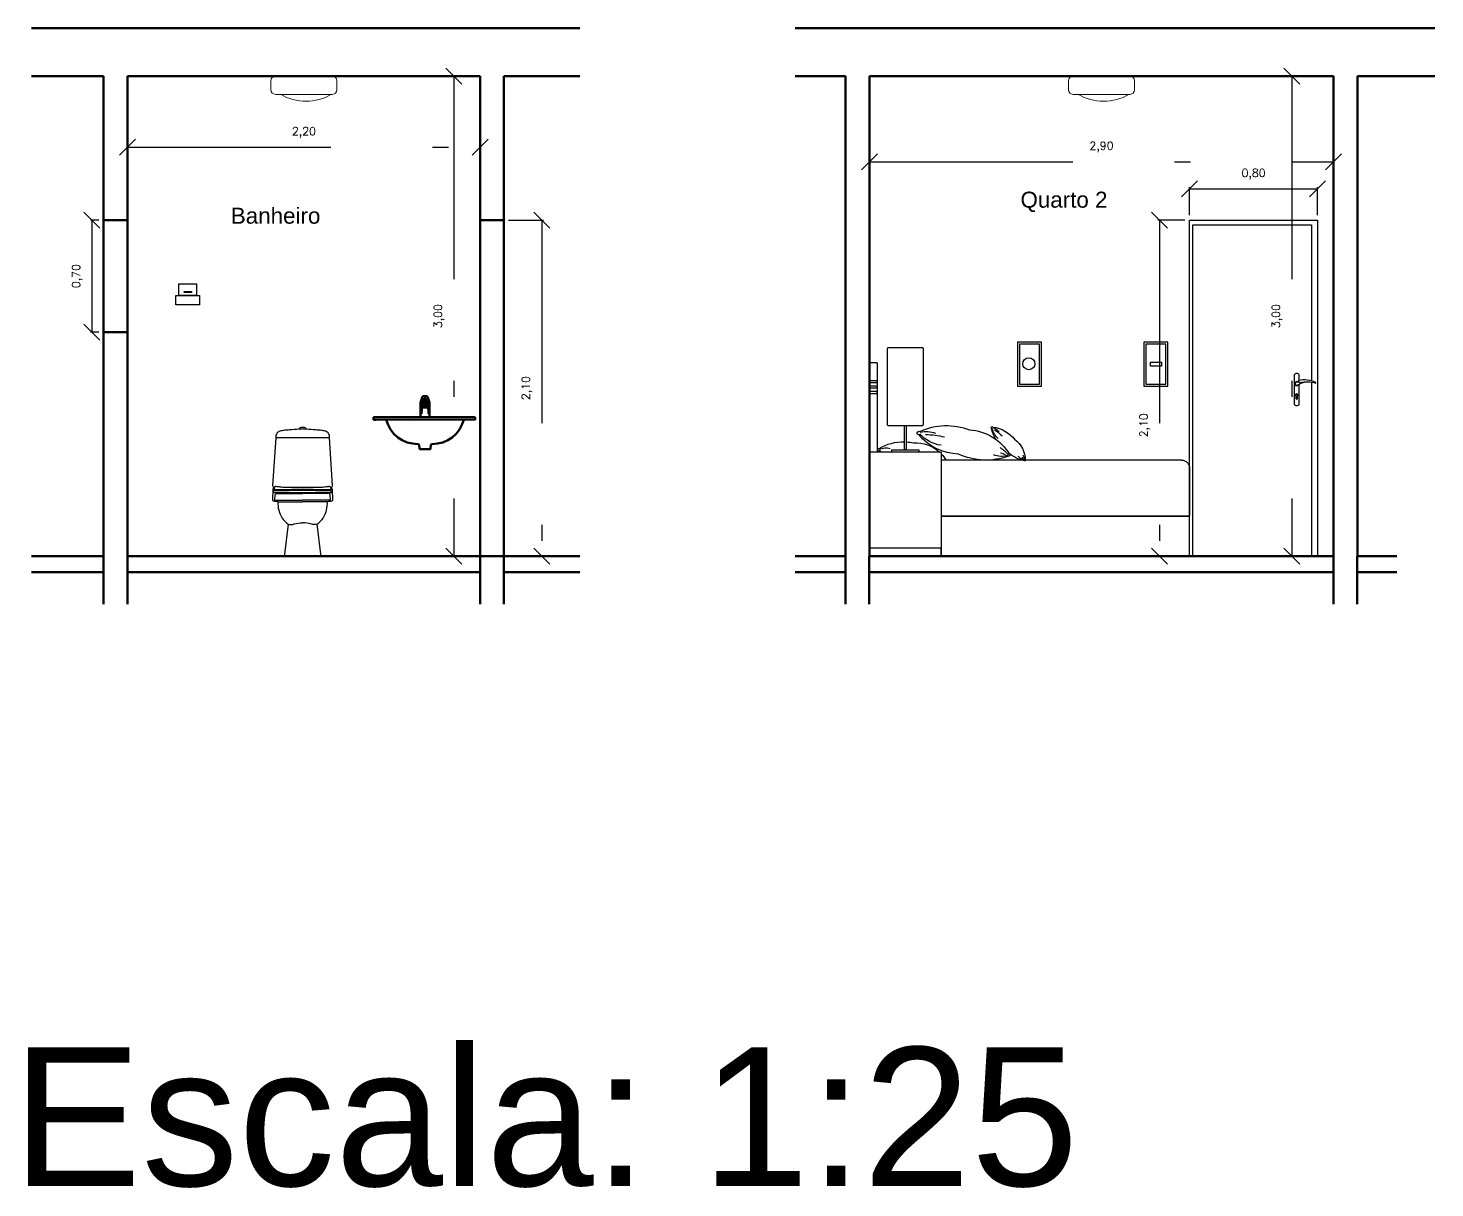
# Model space of a CAD drawing. Header units: millimetres. Extents: x 396 to 499, y 2220 to 2260.
# Drawn here: x 395.72 to 404.5, y 2220.16 to 2227.4 of the extents above; entities that cross this region are included whole.
import ezdxf
from ezdxf.enums import TextEntityAlignment as Align

# ---------------------------------------------------------------- set-up
doc = ezdxf.new("R2010")
doc.units = ezdxf.units.MM
doc.linetypes.add('TRAÇOPONTOX2', pattern=[50.8, 25.4, -12.7, 0, -12.7])
for name, color, linetype in [('3', 3, 'Continuous'), ('7', 7, 'Continuous'), ('Auxiliar', 3, 'Continuous'), ('Cortes', 3, 'TRAÇOPONTOX2'), ('DETALHES', 4, 'Continuous'), ('ID-WC', 7, 'Continuous'), ('Janelas', 5, 'Continuous'), ('MOBILIA', 254, 'Continuous'), ('MOBILIAS', 7, 'Continuous'), ('Paredes', 2, 'Continuous'), ('Piso', 3, 'Continuous'), ('Portas', 4, 'Continuous'), ('WC-DET', 8, 'Continuous'), ('WC-DET1', 8, 'Continuous'), ('WC-OUTL', 7, 'Continuous'), ('WC-SERIAL', 4, 'Continuous')]:
    doc.layers.add(name, color=color, linetype=linetype)
doc.layers.add('a_MUEBLE', color=3, linetype='Continuous', lineweight=5)
doc.styles.add('ROMANS', font='ROMANS.SHX', dxfattribs={"height": 0.05})
doc.styles.get("Standard").update_dxf_attribs({"font": 'arial.ttf'})
doc.dimstyles.new('Cotas internas', dxfattribs={"dimtxt": 0.05, "dimasz": 0.1, "dimexe": 0.01, "dimexo": 0.03, "dimgap": 0.0625, "dimtad": 1, "dimzin": 1, "dimtxsty": 'ROMANS', "dimblk": 'OBLIQUE', "dimcen": 2.5, "dimadec": 0, "dimazin": 0, "dimtfac": 1, "dimtmove": 0, "dimatfit": 3, "dimfxl": 1, "dimarcsym": 0})

# ---------------------------------------------------------------- blocks, each defined once
blk = doc.blocks.new('C188F')
at = {"linetype": 'Continuous'}
for points in [[(-0.1542, 0.3403), (0, 0.3403)], [(0.1542, 0.3403), (0, 0.3403)]]:
    blk.add_lwpolyline(points, dxfattribs=at)
at = {"color": 2}
blk.add_point((0, 0), dxfattribs=at)
at = {"layer": 'WC-DET1', "color": 7, "linetype": 'Continuous'}
for points in [[(0.0237, 0.7929, -0.001756), (0, 0.795, -0.001756), (-0.0237, 0.7929)], [(0.1777, 0.415), (0.1774, 0.4256, 0.374432), (0.1695, 0.4341, 0.06026), (0.1596, 0.434, -0.006809), (0.1327, 0.4307, -0.001764), (0.1151, 0.4289), (0, 0.4294), (-0.1151, 0.4289, -0.001764), (-0.1327, 0.4307, -0.006809), (-0.1596, 0.434, 0.06026), (-0.1695, 0.4341, 0.374432), (-0.1774, 0.4256), (-0.1777, 0.415)], [(0.1777, 0.415, -0.017394), (0, 0.4184, -0.017394), (-0.1777, 0.415)], [(-0.1732, 0.3501), (-0.1716, 0.3822, -0.365555), (-0.1636, 0.3908), (-0.076, 0.3922), (0, 0.3922)], [(0.1732, 0.3501), (0.1716, 0.3822, 0.365555), (0.1636, 0.3908), (0.076, 0.3922), (0, 0.3922)], [(-0.0911, 0.2001, 0.147539), (-0.0522, 0.2009, -0.080508), (0, 0.2088, -0.080508)], [(0.0911, 0.2001, -0.147539), (0.0522, 0.2009, 0.080508), (0, 0.2088, 0.080508)]]:
    blk.add_lwpolyline(points, format="xyb", dxfattribs=at)
at = {"layer": 'WC-DET1', "color": 8, "linetype": 'Continuous'}
for points in [[(-0.1681, 0.7421), (0, 0.7421), (0.1681, 0.7421)], [(-0.1714, 0.3438), (-0.1715, 0.3502)], [(0.1714, 0.3438), (0.1715, 0.3502)]]:
    blk.add_lwpolyline(points, dxfattribs=at)
at = {"layer": 'WC-DET1', "color": 7, "linetype": 'Continuous'}
blk.add_lwpolyline([(0, 0.3956), (-0.1821, 0.3951, -0.379824), (-0.1839, 0.399, -0.062895), (-0.1816, 0.4042, -0.267218), (-0.1707, 0.4104, -0.00243), (-0.1251, 0.4097, 0.017519), (-0.0952, 0.4101, -0.010694), (0, 0.4129, -0.010694), (0.0952, 0.4101, 0.017519), (0.1251, 0.4097, -0.00243), (0.1707, 0.4104, -0.267218), (0.1816, 0.4042, -0.062895), (0.1839, 0.399, -0.379824), (0.1821, 0.3951)], format="xyb", close=True, dxfattribs=at)
at = {"layer": 'WC-DET1', "color": 8, "linetype": 'Continuous'}
for points in [[(-0.1584, 0.3951), (-0.1581, 0.3926, 0.438194), (-0.1563, 0.3912), (-0.1502, 0.3912, 0.302505), (-0.1481, 0.3926), (-0.1481, 0.3952)], [(-0.118, 0.3952), (-0.118, 0.3937, 0.503025), (-0.1153, 0.3921), (-0.1011, 0.3923, 0.192889), (-0.0986, 0.3932), (-0.0982, 0.3953)], [(0.1194, 0.3952), (0.1194, 0.3937), (0.1187, 0.3929, -0.343831), (0.116, 0.392), (0.1011, 0.3922, -0.192889), (0.0986, 0.3931), (0.0982, 0.3953)], [(0.1584, 0.3951), (0.1581, 0.3926, -0.438194), (0.1563, 0.3912), (0.1502, 0.3912, -0.302505), (0.1481, 0.3926), (0.1481, 0.3952)]]:
    blk.add_lwpolyline(points, format="xyb", dxfattribs=at)
at = {"layer": 'WC-DET1', "color": 7, "linetype": 'Continuous'}
for points in [[(-0.1732, 0.3501), (0, 0.3501)], [(0.1732, 0.3501), (0, 0.3501)]]:
    blk.add_lwpolyline(points, dxfattribs=at)
at = {"layer": 'WC-OUTL'}
blk.add_line((0.1143, 0), (-0.1143, 0), dxfattribs=at)
at = {"layer": 'WC-OUTL', "linetype": 'Continuous'}
for points in [[(-0.0237, 0.7929, -0.005882), (-0.0822, 0.7886, 0.014755), (-0.1175, 0.7854, 0.035824), (-0.1421, 0.7807, 0.085708), (-0.153, 0.7756, 0.244822), (-0.1681, 0.747), (-0.1682, 0.7387), (-0.1875, 0.4415, 0.283805), (-0.1777, 0.4278, 0.267863), (-0.1856, 0.4158), (-0.1888, 0.3537, 0.141125), (-0.1865, 0.3478, 0.233942), (-0.1783, 0.3438), (-0.17, 0.3438, -0.111418), (-0.1542, 0.3405, 0.074127), (-0.1492, 0.2865, 0.178197), (-0.0911, 0.2001), (-0.1143, 0.0125), (-0.1143, 0)], [(0.1143, 0), (0.1143, 0.0125), (0.0911, 0.2001, 0.178197), (0.1492, 0.2865, 0.074127), (0.1542, 0.3405, -0.111418), (0.17, 0.3438), (0.1783, 0.3438, 0.233942), (0.1865, 0.3478, 0.141125), (0.1888, 0.3537), (0.1856, 0.4158, 0.267863), (0.1777, 0.4278, 0.283805), (0.1875, 0.4415), (0.1682, 0.7387), (0.1681, 0.747, 0.244822), (0.153, 0.7756, 0.085708), (0.1421, 0.7807, 0.035824), (0.1175, 0.7854, 0.014755), (0.0822, 0.7886, -0.005882), (0.0237, 0.7929, -0.005882)]]:
    blk.add_lwpolyline(points, format="xyb", dxfattribs=at)
at = {"layer": 'WC-OUTL'}
blk.add_lwpolyline([(0.0237, 0.7929, 0.346529), (0.0118, 0.8035), (-0.0118, 0.8035, 0.346529), (-0.0237, 0.7929)], format="xyb", dxfattribs=at)
at = {"layer": 'WC-SERIAL', "flags": 3}
blk.add_attdef('SERIAL', text='', height=0.03, dxfattribs=at).set_placement((-0.001, 0.2883), align=Align.TOP_CENTER)
blk = doc.blocks.new('CAMA COPETE MESITA LAMPARA VISTA LATERAL')
for p, q in [((-0.0486, 1.208), (0, 1.208)), ((-0.0486, 1.208), (-0.0486, 0.65)), ((0, 1.208), (0, 0)), ((-0.448, 0.65), (0, 0.65)), ((-0.448, 0.65), (-0.448, 0.05)), ((-2, 0.55), (-2, 0.25)), ((-1.95, 0.6), (-0.448, 0.6)), ((-1.9538, 0), (-1.9038, 0)), ((-0.448, 0.05), (0, 0.05))]:
    blk.add_line(p, q)
blk.add_lwpolyline([(-0.1166, 0.8172), (-0.3313, 0.8172, -0.414214), (-0.337, 0.8228), (-0.337, 1.296, -0.414214), (-0.3313, 1.3017), (-0.1166, 1.3017, -0.414214), (-0.111, 1.296), (-0.111, 0.8228, -0.414214)], format="xyb", close=True)
for points in [[(-0.0486, 1.096), (0, 1.096), (0, 1.0847), (-0.0486, 1.0847)], [(-0.0486, 1.0621), (0, 1.0621), (0, 1.0508), (-0.0486, 1.0508)], [(-0.0486, 1.0282), (0, 1.0282), (0, 1.0169), (-0.0486, 1.0169)], [(-0.2296, 0.6636), (-0.2183, 0.6636), (-0.2183, 0.8172), (-0.2296, 0.8172)], [(-0.3087, 0.65), (-0.1392, 0.65), (-0.1392, 0.6636), (-0.3087, 0.6636)], [(-0.448, 0), (-2, 0), (-2, 0.25), (-0.448, 0.25)], [(-0.448, 0.05), (0, 0.05), (0, 0), (-0.448, 0)]]:
    blk.add_lwpolyline(points, close=True)
blk.add_lwpolyline([(-1.95, 0.6), (-0.448, 0.6), (-0.448, 0.25), (-2, 0.25), (-2, 0.55)])
for centre, radius, start, end in [((-0.7454, 0.6034), 0.2052, 97.34764, 141.87382), ((-0.7498, 0.732), 0.0749, 106.58178, 143.70968), ((-0.8697, 0.8159), 0.1031, 308.56865, 351.2252), ((-0.9299, 0.8242), 0.1682, 325.35264, 351.24859), ((-0.7668, 0.8035), 0.00591, 303.54323, 144.53173), ((-0.4824, 0.4052), 0.4104, 65.92349, 110.44967), ((-0.8146, 0.601), 0.1587, 125.53123, 180.39895), ((-0.603, 0.4731), 0.3174, 94.10708, 148.9748), ((-0.6318, 0.5531), 0.2796, 122.39559, 134.77311), ((-0.567, 0.9743), 0.3365, 271.74446, 319.82444), ((-0.3409, 0.2008), 0.5592, 90.97144, 103.34895), ((-0.473, 0.8973), 0.2061, 277.1445, 319.80104), ((-0.2885, 0.4855), 0.2222, 86.68606, 132.23068), ((-0.3558, 0.6291), 0.1499, 75.15763, 112.28552), ((-0.3103, 0.769), 0.0118, 272.11908, 113.10758), ((-0.2109, 0.4274), 0.2873, 93.73779, 103.02865), ((-0.2109, 0.4274), 0.2873, 58.50247, 91.48166), ((-0.864, 0.5863), 0.1059, 154.06583, 172.55243), ((-1.0071, 0.796), 0.2033, 281.08339, 313.03307), ((-0.9813, 0.6601), 0.0625, 282.49746, 325.39195), ((-0.9081, 0.5726), 0.0631, 133.84494, 148.73986), ((-0.8716, 0.6314), 0.00634, 123.42424, 287.7552), ((-0.7283, 1.0067), 0.4067, 249.65924, 294.94914), ((-0.7027, 0.4995), 0.2118, 122.64167, 141.12828), ((-0.8258, 0.7479), 0.1251, 251.07331, 293.9678), ((-0.7921, 0.5222), 0.1262, 102.42079, 117.31571), ((-0.2885, 0.4855), 0.2222, 135.85788, 148.97398), ((-0.1028, 0.5714), 0.1049, 67.73661, 104.8645), ((-0.1599, 0.7682), 0.1443, 305.00829, 312.38002), ((-0.2182, 0.8301), 0.2355, 310.12484, 312.40342), ((-0.0586, 0.6644), 0.00827, 264.69806, 105.68656), ((-1.95, 0.55), 0.05, 90, 180), ((-0.9704, 0.5985), 0.00317, 154.8484, 319.17935)]:
    blk.add_arc(centre, radius, start, end)
blk = doc.blocks.new('_Oblique')
at = {"color": 0, "linetype": 'ByBlock', "lineweight": -2}
blk.add_line((-0.5, -0.5), (0.5, 0.5), dxfattribs=at)
blk = doc.blocks.new('*D41')
at = {"layer": 'Cortes', "color": 0, "lineweight": -2, "ltscale": 0.05, "transparency": 16777216}
for p, q in [((396.3385, 2227.074), (396.3385, 2226.6498)), ((398.541, 2227.074), (398.541, 2226.6498)), ((396.3385, 2226.6598), (398.541, 2226.6598))]:
    blk.add_line(p, q, dxfattribs=at)
at = {"layer": 'Defpoints', "color": 0, "lineweight": 100, "ltscale": 0.05, "transparency": 16777216}
for p in [(396.3385, 2227.104), (398.541, 2227.104), (398.541, 2226.6598)]:
    blk.add_point(p, dxfattribs=at)
at = {"layer": 'Cortes', "color": 0, "lineweight": -2, "ltscale": 0.05, "transparency": 16777216, "xscale": 0.1, "yscale": 0.1, "zscale": 0.1, "rotation": 180}
blk.add_blockref('_Oblique', (396.3385, 2226.6598), dxfattribs=at)
at = {"layer": 'Cortes', "color": 0, "lineweight": -2, "ltscale": 0.05, "transparency": 16777216, "xscale": 0.1, "yscale": 0.1, "zscale": 0.1}
blk.add_blockref('_Oblique', (398.541, 2226.6598), dxfattribs=at)
at = {"layer": 'Cortes', "color": 0, "lineweight": 100, "ltscale": 0.05, "transparency": 16777216, "insert": (397.4398, 2226.7521), "char_height": 0.05, "attachment_point": 5, "style": 'ROMANS'}
blk.add_mtext('2,20', dxfattribs=at)
blk = doc.blocks.new('*D42')
at = {"layer": 'Cortes', "color": 0, "lineweight": -2, "ltscale": 0.05, "transparency": 16777216}
for p, q in [((398.511, 2227.104), (398.3664, 2227.104)), ((398.3764, 2227.104), (398.3764, 2224.104)), ((398.511, 2224.104), (398.3664, 2224.104))]:
    blk.add_line(p, q, dxfattribs=at)
at = {"layer": 'Defpoints', "color": 0, "lineweight": 100, "ltscale": 0.05, "transparency": 16777216}
for p in [(398.541, 2227.104), (398.3764, 2224.104), (398.541, 2224.104)]:
    blk.add_point(p, dxfattribs=at)
at = {"layer": 'Cortes', "color": 0, "lineweight": -2, "ltscale": 0.05, "transparency": 16777216, "xscale": 0.1, "yscale": 0.1, "zscale": 0.1}
for p, rotation in [((398.3764, 2227.104), 90), ((398.3764, 2224.104), 270)]:
    blk.add_blockref('_Oblique', p, dxfattribs=dict(at, rotation=rotation))
at = {"layer": 'Cortes', "color": 0, "lineweight": 100, "ltscale": 0.05, "transparency": 16777216, "insert": (398.2841, 2225.604), "char_height": 0.05, "attachment_point": 5, "rotation": 90, "style": 'ROMANS'}
blk.add_mtext('3,00', dxfattribs=at)
blk = doc.blocks.new('*D43')
at = {"layer": 'Cortes', "color": 0, "lineweight": -2, "ltscale": 0.05, "transparency": 16777216}
for p, q in [((396.1585, 2226.204), (396.1056, 2226.204)), ((396.1156, 2226.204), (396.1156, 2225.504)), ((396.1585, 2225.504), (396.1056, 2225.504))]:
    blk.add_line(p, q, dxfattribs=at)
at = {"layer": 'Defpoints', "color": 0, "lineweight": 100, "ltscale": 0.05, "transparency": 16777216}
for p in [(396.1885, 2226.204), (396.1156, 2225.504), (396.1885, 2225.504)]:
    blk.add_point(p, dxfattribs=at)
at = {"layer": 'Cortes', "color": 0, "lineweight": -2, "ltscale": 0.05, "transparency": 16777216, "xscale": 0.1, "yscale": 0.1, "zscale": 0.1}
for p, rotation in [((396.1156, 2226.204), 90), ((396.1156, 2225.504), 270)]:
    blk.add_blockref('_Oblique', p, dxfattribs=dict(at, rotation=rotation))
at = {"layer": 'Cortes', "color": 0, "lineweight": 100, "ltscale": 0.05, "transparency": 16777216, "insert": (396.0234, 2225.854), "char_height": 0.05, "attachment_point": 5, "rotation": 90, "style": 'ROMANS'}
blk.add_mtext('0,70', dxfattribs=at)
blk = doc.blocks.new('*D44')
at = {"layer": 'Cortes', "color": 0, "lineweight": -2, "ltscale": 0.05, "transparency": 16777216}
for p, q in [((398.7185, 2226.204), (398.9357, 2226.204)), ((398.9257, 2226.204), (398.9257, 2224.104)), ((398.7185, 2224.104), (398.9357, 2224.104))]:
    blk.add_line(p, q, dxfattribs=at)
at = {"layer": 'Defpoints', "color": 0, "lineweight": 100, "ltscale": 0.05, "transparency": 16777216}
for p in [(398.6885, 2226.204), (398.6885, 2224.104), (398.9257, 2224.104)]:
    blk.add_point(p, dxfattribs=at)
at = {"layer": 'Cortes', "color": 0, "lineweight": -2, "ltscale": 0.05, "transparency": 16777216, "xscale": 0.1, "yscale": 0.1, "zscale": 0.1}
for p, rotation in [((398.9257, 2226.204), 90), ((398.9257, 2224.104), 270)]:
    blk.add_blockref('_Oblique', p, dxfattribs=dict(at, rotation=rotation))
at = {"layer": 'Cortes', "color": 0, "lineweight": 100, "ltscale": 0.05, "transparency": 16777216, "insert": (398.8334, 2225.154), "char_height": 0.05, "attachment_point": 5, "rotation": 90, "style": 'ROMANS'}
blk.add_mtext('2,10', dxfattribs=at)
blk = doc.blocks.new('*D45')
at = {"layer": 'Cortes', "color": 0, "lineweight": -2, "ltscale": 0.05, "transparency": 16777216}
for p, q in [((400.9723, 2227.074), (400.9723, 2226.5591)), ((403.8723, 2227.074), (403.8723, 2226.5591)), ((400.9723, 2226.5691), (403.8723, 2226.5691))]:
    blk.add_line(p, q, dxfattribs=at)
at = {"layer": 'Defpoints', "color": 0, "lineweight": 100, "ltscale": 0.05, "transparency": 16777216}
for p in [(400.9723, 2227.104), (403.8723, 2227.104), (403.8723, 2226.5691)]:
    blk.add_point(p, dxfattribs=at)
at = {"layer": 'Cortes', "color": 0, "lineweight": -2, "ltscale": 0.05, "transparency": 16777216, "xscale": 0.1, "yscale": 0.1, "zscale": 0.1, "rotation": 180}
blk.add_blockref('_Oblique', (400.9723, 2226.5691), dxfattribs=at)
at = {"layer": 'Cortes', "color": 0, "lineweight": -2, "ltscale": 0.05, "transparency": 16777216, "xscale": 0.1, "yscale": 0.1, "zscale": 0.1}
blk.add_blockref('_Oblique', (403.8723, 2226.5691), dxfattribs=at)
at = {"layer": 'Cortes', "color": 0, "lineweight": 100, "ltscale": 0.05, "transparency": 16777216, "insert": (402.4223, 2226.6613), "char_height": 0.05, "attachment_point": 5, "style": 'ROMANS'}
blk.add_mtext('2,90', dxfattribs=at)
blk = doc.blocks.new('*D46')
at = {"layer": 'Cortes', "color": 0, "lineweight": -2, "ltscale": 0.05, "transparency": 16777216}
for p, q in [((403.8423, 2227.104), (403.6015, 2227.104)), ((403.6115, 2227.104), (403.6115, 2224.104)), ((403.8423, 2224.104), (403.6015, 2224.104))]:
    blk.add_line(p, q, dxfattribs=at)
at = {"layer": 'Defpoints', "color": 0, "lineweight": 100, "ltscale": 0.05, "transparency": 16777216}
for p in [(403.8723, 2227.104), (403.6115, 2224.104), (403.8723, 2224.104)]:
    blk.add_point(p, dxfattribs=at)
at = {"layer": 'Cortes', "color": 0, "lineweight": -2, "ltscale": 0.05, "transparency": 16777216, "xscale": 0.1, "yscale": 0.1, "zscale": 0.1}
for p, rotation in [((403.6115, 2227.104), 90), ((403.6115, 2224.104), 270)]:
    blk.add_blockref('_Oblique', p, dxfattribs=dict(at, rotation=rotation))
at = {"layer": 'Cortes', "color": 0, "lineweight": 100, "ltscale": 0.05, "transparency": 16777216, "insert": (403.5192, 2225.604), "char_height": 0.05, "attachment_point": 5, "rotation": 90, "style": 'ROMANS'}
blk.add_mtext('3,00', dxfattribs=at)
blk = doc.blocks.new('*D47')
at = {"layer": 'Cortes', "color": 0, "lineweight": -2, "ltscale": 0.05, "transparency": 16777216}
for p, q in [((402.9723, 2226.234), (402.9723, 2226.4091)), ((402.9723, 2226.3991), (403.7723, 2226.3991)), ((403.7723, 2226.234), (403.7723, 2226.4091))]:
    blk.add_line(p, q, dxfattribs=at)
at = {"layer": 'Defpoints', "color": 0, "lineweight": 100, "ltscale": 0.05, "transparency": 16777216}
for p in [(403.7723, 2226.3991), (402.9723, 2226.204), (403.7723, 2226.204)]:
    blk.add_point(p, dxfattribs=at)
at = {"layer": 'Cortes', "color": 0, "lineweight": -2, "ltscale": 0.05, "transparency": 16777216, "xscale": 0.1, "yscale": 0.1, "zscale": 0.1, "rotation": 180}
blk.add_blockref('_Oblique', (402.9723, 2226.3991), dxfattribs=at)
at = {"layer": 'Cortes', "color": 0, "lineweight": -2, "ltscale": 0.05, "transparency": 16777216, "xscale": 0.1, "yscale": 0.1, "zscale": 0.1}
blk.add_blockref('_Oblique', (403.7723, 2226.3991), dxfattribs=at)
at = {"layer": 'Cortes', "color": 0, "lineweight": 100, "ltscale": 0.05, "transparency": 16777216, "insert": (403.3723, 2226.4914), "char_height": 0.05, "attachment_point": 5, "style": 'ROMANS'}
blk.add_mtext('0,80', dxfattribs=at)
blk = doc.blocks.new('*D48')
at = {"layer": 'Cortes', "color": 0, "lineweight": -2, "ltscale": 0.05, "transparency": 16777216}
for p, q in [((402.9423, 2226.204), (402.775, 2226.204)), ((402.785, 2226.204), (402.785, 2224.104)), ((402.9423, 2224.104), (402.775, 2224.104))]:
    blk.add_line(p, q, dxfattribs=at)
at = {"layer": 'Defpoints', "color": 0, "lineweight": 100, "ltscale": 0.05, "transparency": 16777216}
for p in [(402.9723, 2226.204), (402.785, 2224.104), (402.9723, 2224.104)]:
    blk.add_point(p, dxfattribs=at)
at = {"layer": 'Cortes', "color": 0, "lineweight": -2, "ltscale": 0.05, "transparency": 16777216, "xscale": 0.1, "yscale": 0.1, "zscale": 0.1}
for p, rotation in [((402.785, 2226.204), 90), ((402.785, 2224.104), 270)]:
    blk.add_blockref('_Oblique', p, dxfattribs=dict(at, rotation=rotation))
at = {"layer": 'Cortes', "color": 0, "lineweight": 100, "ltscale": 0.05, "transparency": 16777216, "insert": (402.6927, 2224.9217), "char_height": 0.05, "attachment_point": 5, "rotation": 90, "style": 'ROMANS'}
blk.add_mtext('2,10', dxfattribs=at)

msp = doc.modelspace()

# ---------------------------------------------------------------- linework, layer by layer
at = {"layer": '3'}
msp.add_circle((403.6419, 2225.1096), 0.00645, dxfattribs=at)
at = {"layer": '7'}
for points in [[(403.658, 2225.2018), (403.658, 2225.2379, 0.5), (403.6258, 2225.2379), (403.6258, 2225.0526, 0.5), (403.658, 2225.0526), (403.658, 2225.1791)], [(403.6584, 2225.1919, 0.022744), (403.6419, 2225.1912, 1.163667), (403.6448, 2225.1723, 0.04919), (403.6521, 2225.1762, -0.063418), (403.7023, 2225.1941)]]:
    msp.add_lwpolyline(points, format="xyb", dxfattribs=at)
for points in [[(403.761, 2225.1894, 0.169516), (403.6534, 2225.2008, 0.570247), (403.6526, 2225.1982), (403.6613, 2225.1881, 0.291097), (403.6638, 2225.1874, -0.161182), (403.7602, 2225.1855, 0.572691)], [(403.6371, 2225.0895, 1), (403.6467, 2225.0912), (403.6467, 2225.1032, 3), (403.6371, 2225.1032)]]:
    msp.add_lwpolyline(points, format="xyb", close=True, dxfattribs=at)
msp.add_lwpolyline([(403.658, 2225.1919), (403.658, 2225.1919)], dxfattribs=at)
msp.add_arc((403.6419, 2225.1815), 0.0129, 52.2931, 340.40645, dxfattribs=at)
at = {"layer": 'a_MUEBLE', "linetype": 'ByBlock'}
for p, q in [((397.6175, 2227.104), (397.2621, 2227.104)), ((402.6, 2227.104), (402.2446, 2227.104)), ((397.2336, 2227.0755), (397.2336, 2227.0186)), ((397.6459, 2227.0186), (397.6459, 2227.0755)), ((402.2161, 2227.0755), (402.2161, 2227.0186)), ((402.6284, 2227.0186), (402.6284, 2227.0755)), ((397.2621, 2226.9901), (397.6175, 2226.9901)), ((402.2446, 2226.9901), (402.6, 2226.9901))]:
    msp.add_line(p, q, dxfattribs=at)
for centre, start, end in [((397.2621, 2227.0755), 90, 180), ((397.6175, 2227.0755), 0, 90), ((402.2446, 2227.0755), 90, 180), ((402.6, 2227.0755), 0, 90), ((397.2621, 2227.0186), 180, 270), ((397.6175, 2227.0186), 270, 0), ((402.2446, 2227.0186), 180, 270), ((402.6, 2227.0186), 270, 0)]:
    msp.add_arc(centre, 0.0285, start, end, dxfattribs=at)
at = {"layer": 'a_MUEBLE', "color": 8}
for centre in [(397.4528, 2227.2657), (402.4353, 2227.2657)]:
    msp.add_arc(centre, 0.3186, 239.86968, 300.13032, dxfattribs=at)
at = {"layer": 'Auxiliar', "lineweight": 100, "ltscale": 0.05}
for p, q in [((396.3385, 2227.404), (395.7378, 2227.404)), ((396.3385, 2227.404), (398.541, 2227.404)), ((398.541, 2227.404), (399.1627, 2227.404)), ((401.1101, 2227.404), (400.5094, 2227.404)), ((401.1101, 2227.404), (403.3126, 2227.404)), ((403.3126, 2227.404), (404.5048, 2227.404)), ((396.1885, 2227.104), (395.7378, 2227.104)), ((396.3385, 2227.104), (398.541, 2227.104)), ((398.6885, 2227.104), (399.1627, 2227.104)), ((400.5094, 2227.104), (400.8223, 2227.104)), ((400.9723, 2227.104), (403.8723, 2227.104)), ((404.0223, 2227.104), (404.5048, 2227.104))]:
    msp.add_line(p, q, dxfattribs=at)
at = {"layer": 'DETALHES', "color": 2}
msp.add_lwpolyline([(401.8973, 2225.1665), (402.0473, 2225.1665), (402.0473, 2225.4415), (401.8973, 2225.4415)], close=True, dxfattribs=at)
at = {"layer": 'DETALHES', "color": 3}
for points in [[(401.9098, 2225.179), (402.0348, 2225.179), (402.0348, 2225.429), (401.9098, 2225.429)], [(402.6998, 2225.179), (402.8248, 2225.179), (402.8248, 2225.429), (402.6998, 2225.429)], [(402.7279, 2225.3157), (402.7967, 2225.3157), (402.7967, 2225.2922), (402.7279, 2225.2922)]]:
    msp.add_lwpolyline(points, close=True, dxfattribs=at)
at = {"layer": 'DETALHES', "color": 2, "flags": 128}
msp.add_lwpolyline([(402.6873, 2225.1665), (402.8373, 2225.1665), (402.8373, 2225.4415), (402.6873, 2225.4415)], close=True, dxfattribs=at)
at = {"layer": 'DETALHES', "color": 3}
msp.add_circle((401.9681, 2225.3068), 0.0375, dxfattribs=at)
at = {"layer": 'Janelas', "lineweight": 100, "ltscale": 0.05}
for p, q in [((396.3385, 2226.204), (396.1885, 2226.204)), ((396.1885, 2226.204), (396.1885, 2225.504)), ((396.3385, 2225.504), (396.3385, 2226.204)), ((396.3385, 2225.704), (396.3385, 2225.504)), ((396.3385, 2225.504), (396.1885, 2225.504))]:
    msp.add_line(p, q, dxfattribs=at)
at = {"layer": 'MOBILIA'}
for points in [[(402.9723, 2224.104), (402.9723, 2226.204)], [(402.9723, 2226.204), (403.7723, 2226.204), (403.7723, 2224.104)], [(402.9935, 2224.104), (402.9935, 2226.174)], [(402.9935, 2226.174), (403.7335, 2226.174), (403.7335, 2225.1995)], [(403.7335, 2225.1923), (403.7335, 2224.104)]]:
    msp.add_lwpolyline(points, dxfattribs=at)
at = {"layer": 'MOBILIAS', "linetype": 'Continuous'}
for p, q in [((396.6579, 2225.8059), (396.7684, 2225.8059)), ((396.6579, 2225.7335), (396.6579, 2225.8059)), ((396.7684, 2225.8059), (396.7684, 2225.7335)), ((396.6385, 2225.7335), (396.7877, 2225.7335)), ((396.6385, 2225.6744), (396.6385, 2225.7335)), ((396.7877, 2225.6744), (396.6385, 2225.6744)), ((396.7684, 2225.7335), (396.6579, 2225.7335)), ((396.7877, 2225.7335), (396.7877, 2225.6744))]:
    msp.add_line(p, q, dxfattribs=at)
msp.add_lwpolyline([(396.6905, 2225.7572), (396.7373, 2225.7572), (396.7373, 2225.7507), (396.6905, 2225.7507)], close=True, dxfattribs=at)
at = {"layer": 'Paredes', "lineweight": 100, "ltscale": 0.05}
for p, q in [((396.3385, 2225.504), (396.1885, 2225.504)), ((396.1885, 2225.504), (396.1885, 2223.804)), ((396.3385, 2223.804), (396.3385, 2225.504))]:
    msp.add_line(p, q, dxfattribs=at)
for points in [[(396.1885, 2227.104), (396.1885, 2226.204), (396.3385, 2226.204), (396.3385, 2227.104)], [(398.541, 2227.104), (398.541, 2226.204), (398.6885, 2226.204), (398.6885, 2227.104)], [(400.8223, 2227.104), (400.8223, 2224.104)], [(400.9698, 2224.104), (400.9723, 2224.104), (400.9723, 2225.312), (400.9723, 2227.104)], [(403.8723, 2227.104), (403.8723, 2224.104)], [(404.0198, 2224.104), (404.0223, 2224.104), (404.0223, 2227.104)], [(398.541, 2224.104), (398.541, 2223.804)], [(398.6885, 2223.804), (398.6885, 2224.104)], [(400.8223, 2224.104), (400.8223, 2223.804)], [(400.9698, 2223.804), (400.9698, 2224.104)], [(403.8723, 2224.104), (403.8723, 2223.804)], [(404.0198, 2223.804), (404.0198, 2224.104)]]:
    msp.add_lwpolyline(points, dxfattribs=at)
at = {"layer": 'Piso', "lineweight": 100, "ltscale": 0.05}
for p, q in [((396.1885, 2224.104), (395.7378, 2224.104)), ((396.3385, 2224.104), (398.541, 2224.104)), ((398.541, 2224.104), (399.1627, 2224.104)), ((400.5094, 2224.104), (400.8223, 2224.104)), ((400.8223, 2224.104), (400.5094, 2224.104)), ((400.9698, 2224.104), (403.8723, 2224.104)), ((400.9723, 2224.104), (403.1748, 2224.104)), ((404.0198, 2224.104), (404.2662, 2224.104)), ((404.0198, 2224.104), (404.0223, 2224.104)), ((396.1885, 2224.004), (395.7378, 2224.004)), ((396.3385, 2224.004), (398.541, 2224.004)), ((398.6885, 2224.004), (399.1627, 2224.004)), ((400.8223, 2224.004), (400.5094, 2224.004)), ((400.9723, 2224.004), (403.8723, 2224.004)), ((404.0198, 2224.004), (404.2662, 2224.004))]:
    msp.add_line(p, q, dxfattribs=at)
at = {"layer": 'Portas', "lineweight": 100, "ltscale": 0.05}
for p, q in [((398.6885, 2226.204), (398.541, 2226.204)), ((398.541, 2226.204), (398.541, 2223.804)), ((398.6885, 2223.804), (398.6885, 2226.204))]:
    msp.add_line(p, q, dxfattribs=at)
at = {"layer": 'WC-DET', "color": 7, "lineweight": 100}
msp.add_line((398.2234, 2225.0637), (398.1684, 2225.0637), dxfattribs=at)
msp.add_lwpolyline([(398.1733, 2224.994), (398.1774, 2225.048, -0.741267), (398.2148, 2225.048), (398.2188, 2224.994)], format="xyb", dxfattribs=at)
msp.add_arc((398.1961, 2225.0248), 0.023, 31.65148, 148.30905, dxfattribs=at)
at = {"layer": 'WC-DET1', "lineweight": 100}
for p, q in [((398.1809, 2225.0384), (398.1809, 2225.0359)), ((398.2112, 2225.0384), (398.2112, 2225.0359))]:
    msp.add_line(p, q, dxfattribs=at)
at = {"layer": 'WC-DET1', "color": 7, "lineweight": 100}
for p in [(397.8911, 2224.9565), (398.5089, 2224.9562)]:
    msp.add_line(p, (398.1336, 2224.9569), dxfattribs=at)
at = {"layer": 'WC-DET1', "lineweight": 100}
for points in [[(398.1901, 2225.0906), (398.1867, 2225.0701, 0.169183)], [(398.2018, 2225.0906), (398.2052, 2225.0701, -0.169183)], [(398.2112, 2225.0384, 0.259522), (398.2106, 2225.0395, 0.076064), (398.2068, 2225.0411, 0.036376), (398.2023, 2225.0419, 0.026507), (398.1961, 2225.0423, 0.026507), (398.1898, 2225.0419, 0.036376), (398.1854, 2225.0411, 0.076064), (398.1816, 2225.0395, 0.259522), (398.1809, 2225.0384, 0.259522)]]:
    msp.add_lwpolyline(points, format="xyb", dxfattribs=at)
at = {"layer": 'WC-DET1', "color": 7, "lineweight": 100}
msp.add_lwpolyline([(398.1061, 2224.9727), (398.1336, 2224.9727), (398.1611, 2224.9727, -0.414214)], format="xyb", dxfattribs=at)
at = {"layer": 'WC-DET1', "lineweight": 100}
msp.add_lwpolyline([(398.1809, 2225.0359, 0.259522), (398.1816, 2225.0348, 0.076064), (398.1854, 2225.0331, 0.036376), (398.1898, 2225.0323, 0.026507), (398.1961, 2225.032, 0.026507), (398.2023, 2225.0323, 0.036376), (398.2068, 2225.0331, 0.076064), (398.2106, 2225.0348, 0.259522), (398.2112, 2225.0359, 0.259522), (398.2106, 2225.037, 0.076064), (398.2068, 2225.0386, 0.036376), (398.2023, 2225.0394, 0.026507), (398.1961, 2225.0398, 0.026507), (398.1898, 2225.0394, 0.036376), (398.1854, 2225.0386, 0.076064), (398.1816, 2225.037, 0.259522)], format="xyb", close=True, dxfattribs=at)
msp.add_lwpolyline([(398.237, 2224.9568), (398.2368, 2224.9567)], dxfattribs=at)
for centre, radius, start, end in [((398.1959, 2225.1003), 0.0316, 252.93847, 287.06153), ((398.1959, 2225.0819), 0.0105, 56.06203, 123.93797)]:
    msp.add_arc(centre, radius, start, end, dxfattribs=at)
at = {"layer": 'WC-OUTL', "lineweight": 100}
for p, q in [((398.1684, 2225.0637), (398.1684, 2225.0297)), ((398.2234, 2225.0319), (398.2234, 2225.0637)), ((397.8772, 2224.9727), (398.1061, 2224.9727)), ((398.1611, 2224.9727), (398.5052, 2224.9727)), ((398.1684, 2225.0297), (398.1685, 2224.9727)), ((398.2234, 2224.9727), (398.2234, 2225.0319)), ((397.8735, 2224.9564), (397.8735, 2224.969)), ((397.8911, 2224.9565), (397.8735, 2224.9564)), ((398.5089, 2224.9688), (398.5089, 2224.9562)), ((398.1607, 2224.7771), (398.1589, 2224.7989)), ((398.2332, 2224.7989), (398.2314, 2224.7771)), ((398.1961, 2224.7717), (398.1671, 2224.7717)), ((398.2251, 2224.7717), (398.1961, 2224.7717))]:
    msp.add_line(p, q, dxfattribs=at)
for points in [[(398.1959, 2225.1027), (398.187, 2225.1027, 0.332909), (398.178, 2225.096), (398.1685, 2225.0637)], [(398.1959, 2225.1027), (398.2049, 2225.1027, -0.332909), (398.2138, 2225.096), (398.2233, 2225.0637)]]:
    msp.add_lwpolyline(points, format="xyb", dxfattribs=at)
for centre, radius, start, end in [((397.8772, 2224.969), 0.00371, 90, 180), ((398.5047, 2224.9686), 0.00419, 2.66376, 83.55787), ((398.1502, 2225.0073), 0.203, 194.50068, 270.42324), ((398.242, 2225.0073), 0.203, 269.57676, 345.49932), ((398.1517, 2224.7968), 0.00748, 15.88313, 90.42324), ((398.2404, 2224.7968), 0.00748, 89.57676, 164.11687), ((398.1667, 2224.7776), 0.00594, 184.7676, 274.07737), ((398.2255, 2224.7776), 0.00594, 265.92263, 355.2324)]:
    msp.add_arc(centre, radius, start, end, dxfattribs=at)

# ---------------------------------------------------------------- block references
at = {"layer": 'ID-WC'}
msp.add_blockref('C188F', (397.4316, 2224.104), dxfattribs=at)
at = {"layer": 'MOBILIA', "xscale": -1}
msp.add_blockref('CAMA COPETE MESITA LAMPARA VISTA LATERAL', (400.9723, 2224.104), dxfattribs=at)

# ---------------------------------------------------------------- texts
at = {"layer": 'Cortes', "lineweight": 100, "ltscale": 0.1, "insert": (395.6174, 2221.0344), "char_height": 0.866527, "attachment_point": 1}
msp.add_mtext_dynamic_manual_height_columns('Escala: 1:25', width=8.571194, gutter_width=4.3326, heights=[0], dxfattribs=at)
at = {"layer": 'Paredes', "lineweight": 100, "ltscale": 0.05, "char_height": 0.1, "attachment_point": 1}
for s, insert in [(' Quarto 2', (401.8772, 2226.3817)), (' Banheiro', (396.9444, 2226.2816))]:
    msp.add_mtext_dynamic_manual_height_columns(s, width=0.977378, gutter_width=12.5, heights=[0], dxfattribs=dict(at, insert=insert))

# ---------------------------------------------------------------- dimensions: what is measured, and where the dimension line sits
at = {"layer": 'Cortes', "lineweight": 100, "ltscale": 0.05}
for base, p1, p2, picture, middle in [((398.541, 2226.6598), (396.3385, 2227.104), (398.541, 2227.104), '*D41', (397.4398, 2226.7521)), ((403.8723, 2226.5691), (400.9723, 2227.104), (403.8723, 2227.104), '*D45', (402.4223, 2226.6613))]:
    dim = msp.add_linear_dim(base=base, p1=p1, p2=p2, dimstyle='Cotas internas', dxfattribs=at)
    dim.commit()
    dim.dimension.update_dxf_attribs({"geometry": picture, "text_midpoint": middle})
for base, p1, p2, picture, middle in [((398.3764, 2224.104), (398.541, 2227.104), (398.541, 2224.104), '*D42', (398.2841, 2225.604)), ((396.1156, 2225.504), (396.1885, 2226.204), (396.1885, 2225.504), '*D43', (396.0234, 2225.854)), ((398.9257, 2224.104), (398.6885, 2226.204), (398.6885, 2224.104), '*D44', (398.8334, 2225.154))]:
    dim = msp.add_linear_dim(base=base, p1=p1, p2=p2, angle=90, dimstyle='Cotas internas', dxfattribs=at)
    dim.commit()
    dim.dimension.update_dxf_attribs({"geometry": picture, "text_midpoint": middle})
for base, p1, p2, picture, middle in [((403.6115, 2224.104), (403.8723, 2227.104), (403.8723, 2224.104), '*D46', (403.6115, 2225.604)), ((402.785, 2224.104), (402.9723, 2226.204), (402.9723, 2224.104), '*D48', (402.785, 2224.9217))]:
    dim = msp.add_linear_dim(base=base, p1=p1, p2=p2, angle=90, dimstyle='Cotas internas', dxfattribs=at)
    dim.commit()
    dim.dimension.update_dxf_attribs({"geometry": picture, "text_midpoint": middle, "dimtype": 160})
dim = msp.add_linear_dim(base=(403.7723, 2226.3991), p1=(402.9723, 2226.204), p2=(403.7723, 2226.204), dimstyle='Cotas internas', dxfattribs=at)
dim.commit()
dim.dimension.update_dxf_attribs({"geometry": '*D47', "text_midpoint": (403.3723, 2226.3991), "dimtype": 160})

doc.saveas('drawing.dxf')
